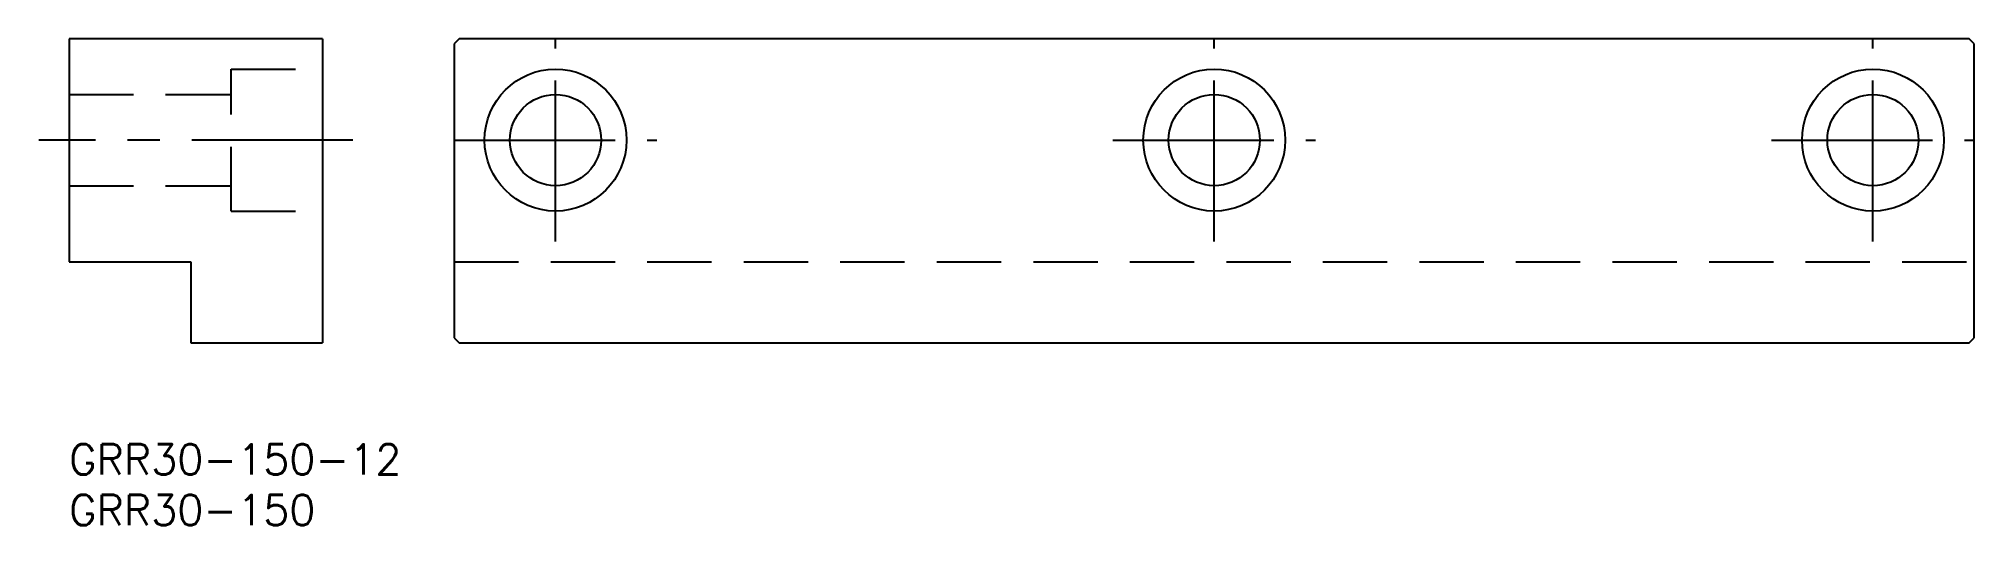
# Model space of a CAD drawing. Extents: x -3 to 188, y -8 to 40.
import ezdxf

# ---------------------------------------------------------------- set-up
doc = ezdxf.new("R2010")
doc.units = 0
doc.header["$LTSCALE"] = 0.5
doc.linetypes.add('CENTER', pattern=[50.8, 31.75, -6.35, 6.35, -6.35])
doc.linetypes.add('DASHED', pattern=[19.05, 12.7, -6.35])
for name, color, linetype in [('MSM_CENTER', 1, 'CENTER'), ('MSM_CONTINUOUS', 7, 'CONTINUOUS'), ('MSM_DASHED', 4, 'DASHED'), ('MSM_PART_NUMBER', 7, 'CONTINUOUS')]:
    doc.layers.add(name, color=color, linetype=linetype)
doc.styles.get("Standard").update_dxf_attribs({"font": 'txt.shx', "height": 3, "bigfont": 'bigfont.shx'})

# ---------------------------------------------------------------- blocks, each defined once
blk = doc.blocks.new('*U2')
at = {"layer": 'MSM_PART_NUMBER'}
blk.add_text('GRR30-150-12', height=3, dxfattribs=at).set_placement((0, -3))
blk = doc.blocks.new('*U3')
at = {"layer": 'MSM_PART_NUMBER'}
blk.add_text('GRR30-150', height=3, dxfattribs=at).set_placement((0, -8))

msp = doc.modelspace()

# ---------------------------------------------------------------- linework, layer by layer
at = {"layer": 'MSM_CENTER'}
for p, q in [((48, 20), (48, 40)), ((113, 20), (113, 40)), ((178, 20), (178, 40)), ((28, 30), (-3, 30)), ((38, 30), (58, 30)), ((103, 30), (123, 30)), ((168, 30), (188, 30))]:
    msp.add_line(p, q, dxfattribs=at)
at = {"layer": 'MSM_CONTINUOUS'}
for p, q in [((0, 40), (0, 18)), ((25, 40), (0, 40)), ((25, 40), (25, 10)), ((38.5, 40), (38, 39.5)), ((38, 39.5), (38, 10.5)), ((187.5, 40), (38.5, 40)), ((188, 39.5), (187.5, 40)), ((188, 10.5), (188, 39.5)), ((0, 18), (12, 18)), ((12, 18), (12, 10)), ((12, 10), (25, 10)), ((38, 10.5), (38.5, 10)), ((38.5, 10), (187.5, 10)), ((187.5, 10), (188, 10.5))]:
    msp.add_line(p, q, dxfattribs=at)
for centre, radius in [((48, 30), 7), ((113, 30), 7), ((178, 30), 7), ((48, 30), 4.5), ((113, 30), 4.5), ((178, 30), 4.5)]:
    msp.add_circle(centre, radius, dxfattribs=at)
at = {"layer": 'MSM_DASHED'}
for p, q in [((16, 23), (16, 37)), ((16, 37), (25, 37)), ((0, 34.5), (16, 34.5)), ((0, 25.5), (16, 25.5)), ((16, 23), (25, 23)), ((38, 18), (188, 18))]:
    msp.add_line(p, q, dxfattribs=at)

# ---------------------------------------------------------------- block references
at = {"layer": 'MSM_CONTINUOUS'}
for name in ['*U2', '*U3']:
    msp.add_blockref(name, (0, 0), dxfattribs=at)

doc.saveas('drawing.dxf')
